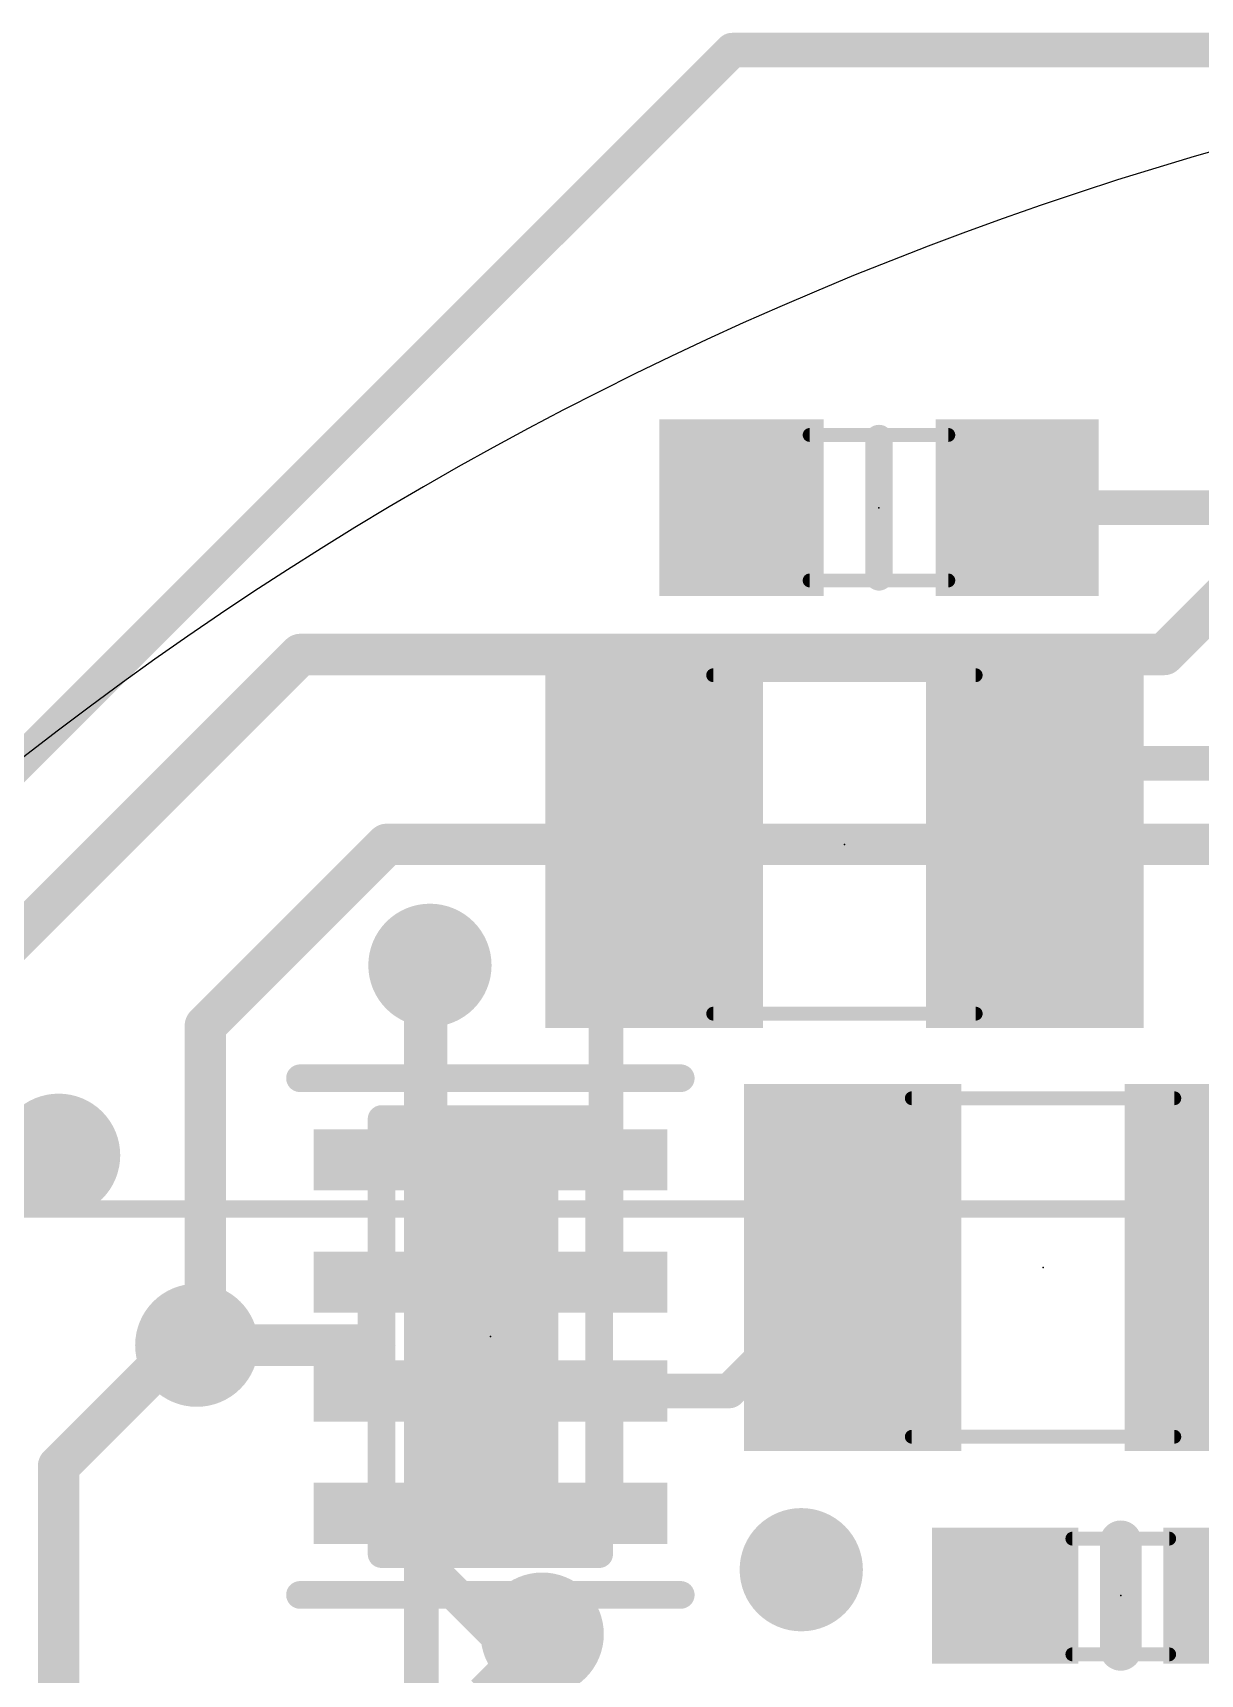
# Model space of a CAD drawing. Extents: x -59 to 59, y -28 to 22.
# Drawn here: x 16.56 to 25.14, y 7.99 to 20.07 of the extents above; entities that cross this region are included whole.
import ezdxf

# ---------------------------------------------------------------- set-up
doc = ezdxf.new("R2010")
doc.units = 0
for name, color, linetype in [('1', 12, 'CONTINUOUS'), ('16', 5, 'CONTINUOUS'), ('18', 110, 'CONTINUOUS'), ('20', 4, 'CONTINUOUS'), ('21', 40, 'CONTINUOUS'), ('22', 6, 'CONTINUOUS'), ('23', 53, 'CONTINUOUS'), ('51', 253, 'CONTINUOUS')]:
    doc.layers.add(name, color=color, linetype=linetype)

# ---------------------------------------------------------------- blocks, each defined once
blk = doc.blocks.new('RECT')
blk.add_solid([(-0.5, -0.5), (0.5, -0.5), (-0.5, 0.5), (0.5, 0.5)])
blk = doc.blocks.new('ROUNDV')
at = {"const_width": 0.5}
blk.add_lwpolyline([(0, -0.25, 1), (0, 0.25, 1), (0, -0.25)], format="xyb", dxfattribs=at)

msp = doc.modelspace()

# ---------------------------------------------------------------- linework, layer by layer
at = {"layer": '1'}
for points, const_width in [([(12.1506, 10.3886), (21.701, 19.939)], 0.254), ([(21.701, 19.939), (58.912, 19.939)], 0.254), ([(23.7965, 16.5735), (25.7095, 16.5735)], 0.254), ([(23.9265, 14.097), (24.5225, 14.693)], 0.254), ([(24.5225, 14.693), (26.529, 14.693)], 0.254), ([(21.5725, 13.651), (21.1265, 14.097)], 0.254), ([(20.773, 12.8515), (21.5725, 13.651)], 0.254), ([(19.4785, 13.208), (19.4785, 12.183)], 0.254), ([(20.773, 11.7775), (20.773, 12.8515)], 0.254), ([(19.4785, 12.183), (19.073, 11.7775)], 0.254), ([(20.773, 11.7775), (20.773, 10.8775)], 0.254), ([(21.679, 10.0775), (22.587, 10.9855)], 0.254), ([(19.073, 10.8775), (19.073, 10.414)], 0.254), ([(17.764, 10.414), (19.073, 10.414)], 0.3048), ([(19.073, 10.414), (19.073, 10.0775)], 0.254), ([(20.773, 10.0775), (20.773, 9.1775)], 0.254), ([(20.773, 10.0775), (21.679, 10.0775)], 0.254), ([(19.9614, 8.2891), (19.073, 9.1775)], 0.254), ([(20.304, 8.2891), (19.9614, 8.2891)], 0.254)]:
    msp.add_lwpolyline(points, dxfattribs=dict(at, const_width=const_width))
for points, const_width in [([(21.701, 20.0025, 1), (21.701, 19.8755)], 0.127), ([(21.7459, 19.8941, 1), (21.6561, 19.9839)], 0.127), ([(23.7965, 16.637, 1), (23.7965, 16.51)], 0.127), ([(24.5225, 14.7565, 1), (24.5225, 14.6295)], 0.127), ([(24.5674, 14.6481, 1), (24.4776, 14.7379)], 0.127), ([(21.1714, 14.1419, 1), (21.0816, 14.0521)], 0.127), ([(23.8816, 14.1419, 1), (23.9714, 14.0521)], 0.127), ([(21.6174, 13.6061, 1), (21.5276, 13.6959)], 0.127), ([(21.5276, 13.6061, 1), (21.6174, 13.6959)], 0.127), ([(19.542, 13.208, 1), (19.415, 13.208)], 0.127), ([(20.8365, 12.8515, 1), (20.7095, 12.8515)], 0.127), ([(20.7281, 12.8964, 1), (20.8179, 12.8066)], 0.127), ([(19.415, 12.183, 1), (19.542, 12.183)], 0.127), ([(19.5234, 12.1381, 1), (19.4336, 12.2279)], 0.127), ([(19.0281, 11.8224, 1), (19.1179, 11.7326)], 0.127), ([(20.8365, 11.7775, 1), (20.7095, 11.7775)], 0.127), ([(20.7095, 11.7775, 1), (20.8365, 11.7775)], 0.127), ([(22.6319, 10.9406, 1), (22.5421, 11.0304)], 0.127), ([(19.1365, 10.8775, 1), (19.0095, 10.8775)], 0.127), ([(20.7095, 10.8775, 1), (20.8365, 10.8775)], 0.127), ([(17.764, 10.4902, 1), (17.764, 10.3378)], 0.1524), ([(19.1365, 10.414, 1), (19.0095, 10.414)], 0.127), ([(19.073, 10.3378, 1), (19.073, 10.4902)], 0.1524), ([(19.0095, 10.414, 1), (19.1365, 10.414)], 0.127), ([(19.0095, 10.0775, 1), (19.1365, 10.0775)], 0.127), ([(20.8365, 10.0775, 1), (20.7095, 10.0775)], 0.127), ([(20.773, 10.141, 1), (20.773, 10.014)], 0.127), ([(21.6341, 10.1224, 1), (21.7239, 10.0326)], 0.127), ([(21.679, 10.014, 1), (21.679, 10.141)], 0.127), ([(19.1179, 9.2224, 1), (19.0281, 9.1326)], 0.127), ([(20.7095, 9.1775, 1), (20.8365, 9.1775)], 0.127), ([(19.9614, 8.3526, 1), (19.9614, 8.2256)], 0.127), ([(19.9165, 8.2442, 1), (20.0063, 8.334)], 0.127), ([(20.304, 8.2256, 1), (20.304, 8.3526)], 0.127)]:
    msp.add_lwpolyline(points, format="xyb", dxfattribs=dict(at, const_width=const_width))
at = {"layer": '16'}
for points, const_width in [([(6.461, 4.699), (21.701, 19.939)], 0.254), ([(21.701, 19.939), (58.912, 19.939)], 0.254), ([(24.876, 15.494), (28.051, 18.669)], 0.3048), ([(15.478, 12.446), (18.526, 15.494)], 0.3048), ([(18.526, 15.494), (24.876, 15.494)], 0.3048), ([(17.8275, 12.7635), (19.161, 14.097)], 0.3048), ([(19.161, 14.097), (26.273, 14.097)], 0.3048), ([(19.415, 13.208), (19.415, 0.6985)], 0.254), ([(19.4785, 13.208), (19.415, 13.208)], 0.254), ([(19.4785, 13.208), (19.4785, 13.208)], 0.254), ([(17.8275, 10.6045), (17.8275, 12.7635)], 0.3048), ([(17.637, 10.414), (17.8275, 10.6045)], 0.3048), ([(16.748, 9.525), (17.637, 10.414)], 0.3048), ([(17.637, 10.414), (17.764, 10.414)], 0.3048), ([(16.748, -2.4356), (16.748, 9.525)], 0.3048), ([(19.8722, 7.8573), (20.304, 8.2891)], 0.254)]:
    msp.add_lwpolyline(points, dxfattribs=dict(at, const_width=const_width))
for points, const_width in [([(21.701, 20.0025, 1), (21.701, 19.8755)], 0.127), ([(21.7459, 19.8941, 1), (21.6561, 19.9839)], 0.127), ([(18.526, 15.5702, 1), (18.526, 15.4178)], 0.1524), ([(18.5799, 15.4401, 1), (18.4721, 15.5479)], 0.1524), ([(24.8221, 15.5479, 1), (24.9299, 15.4401)], 0.1524), ([(24.876, 15.4178, 1), (24.876, 15.5702)], 0.1524), ([(19.161, 14.1732, 1), (19.161, 14.0208)], 0.1524), ([(19.2149, 14.0431, 1), (19.1071, 14.1509)], 0.1524), ([(19.4785, 13.208, 1), (19.3515, 13.208)], 0.127), ([(19.415, 13.2715, 1), (19.415, 13.1445)], 0.127), ([(19.4336, 13.2529, 1), (19.5234, 13.1631)], 0.127), ([(19.5234, 13.1631, 1), (19.4336, 13.2529)], 0.127), ([(19.4785, 13.1445, 1), (19.4785, 13.2715)], 0.127), ([(17.9037, 12.7635, 1), (17.7513, 12.7635)], 0.1524), ([(17.7736, 12.8174, 1), (17.8814, 12.7096)], 0.1524), ([(17.8814, 10.5506, 1), (17.7736, 10.6584)], 0.1524), ([(17.7513, 10.6045, 1), (17.9037, 10.6045)], 0.1524), ([(17.637, 10.4902, 1), (17.637, 10.3378)], 0.1524), ([(17.5831, 10.4679, 1), (17.6909, 10.3601)], 0.1524), ([(17.6909, 10.3601, 1), (17.5831, 10.4679)], 0.1524), ([(17.764, 10.3378, 1), (17.764, 10.4902)], 0.1524), ([(16.8242, 9.525, 1), (16.6718, 9.525)], 0.1524), ([(16.6941, 9.5789, 1), (16.8019, 9.4711)], 0.1524), ([(20.3489, 8.2442, 1), (20.2591, 8.334)], 0.127)]:
    msp.add_lwpolyline(points, format="xyb", dxfattribs=dict(at, const_width=const_width))
at = {"layer": '20'}
msp.add_arc((32.3409, -5.5621), 25.7577, 100.3829, 142.3829, dxfattribs=at)
at = {"layer": '21'}
for points, const_width in [([(22.7805, 16.0655), (22.7805, 17.0815)], 0.2032), ([(18.523, 12.3775), (21.323, 12.3775)], 0.2032), ([(24.5585, 8.1725), (24.5585, 8.9725)], 0.3048), ([(21.323, 8.5775), (18.523, 8.5775)], 0.2032)]:
    msp.add_lwpolyline(points, dxfattribs=dict(at, const_width=const_width))
for points, const_width in [([(22.8313, 17.0815, 1), (22.7297, 17.0815)], 0.1016), ([(22.7297, 16.0655, 1), (22.8313, 16.0655)], 0.1016), ([(18.523, 12.4283, 1), (18.523, 12.3267)], 0.1016), ([(21.323, 12.3267, 1), (21.323, 12.4283)], 0.1016), ([(24.6347, 8.9725, 1), (24.4823, 8.9725)], 0.1524), ([(18.523, 8.6283, 1), (18.523, 8.5267)], 0.1016), ([(21.323, 8.5267, 1), (21.323, 8.6283)], 0.1016), ([(24.4823, 8.1725, 1), (24.6347, 8.1725)], 0.1524)]:
    msp.add_lwpolyline(points, format="xyb", dxfattribs=dict(at, const_width=const_width))
at = {"layer": '22', "const_width": 0.127}
msp.add_lwpolyline([(47.5575, 11.416), (16.0375, 11.416)], dxfattribs=at)
at = {"layer": '23'}
for p in [(22.7805, 16.5735), (22.5265, 14.097), (23.987, 10.9855), (19.923, 10.4775), (24.5585, 8.5725)]:
    msp.add_point(p, dxfattribs=at)
at = {"layer": '51'}
for points, const_width in [([(23.2905, 17.1085), (22.2705, 17.1085)], 0.1016), ([(23.2905, 16.0385), (22.2705, 16.0385)], 0.1016), ([(21.5613, 15.3416), (23.4917, 15.3416)], 0.1016), ([(21.5613, 12.8524), (23.4917, 12.8524)], 0.1016), ([(23.0218, 12.2301), (24.9522, 12.2301)], 0.1016), ([(19.123, 8.8775), (19.123, 12.0775)], 0.2032), ([(19.123, 12.0775), (20.723, 12.0775)], 0.2032), ([(20.723, 12.0775), (20.723, 8.8775)], 0.2032), ([(23.0218, 9.7409), (24.9522, 9.7409)], 0.1016), ([(20.723, 8.8775), (19.123, 8.8775)], 0.2032), ([(24.9145, 8.9915), (24.2025, 8.9915)], 0.1016), ([(24.9145, 8.1405), (24.2025, 8.1405)], 0.1016)]:
    msp.add_lwpolyline(points, dxfattribs=dict(at, const_width=const_width))
for points, const_width in [([(22.2705, 17.1339, 1), (22.2705, 17.0831)], 0.0508), ([(23.2905, 17.0831, 1), (23.2905, 17.1339)], 0.0508), ([(22.2705, 16.0639, 1), (22.2705, 16.0131)], 0.0508), ([(23.2905, 16.0131, 1), (23.2905, 16.0639)], 0.0508), ([(21.5613, 15.367, 1), (21.5613, 15.3162)], 0.0508), ([(23.4917, 15.3162, 1), (23.4917, 15.367)], 0.0508), ([(21.5613, 12.8778, 1), (21.5613, 12.827)], 0.0508), ([(23.4917, 12.827, 1), (23.4917, 12.8778)], 0.0508), ([(23.0218, 12.2555, 1), (23.0218, 12.2047)], 0.0508), ([(24.9522, 12.2047, 1), (24.9522, 12.2555)], 0.0508), ([(19.1738, 12.0775, 1), (19.0722, 12.0775)], 0.1016), ([(19.123, 12.1283, 1), (19.123, 12.0267)], 0.1016), ([(20.7738, 12.0775, 1), (20.6722, 12.0775)], 0.1016), ([(20.723, 12.0267, 1), (20.723, 12.1283)], 0.1016), ([(23.0218, 9.7663, 1), (23.0218, 9.7155)], 0.0508), ([(24.9522, 9.7155, 1), (24.9522, 9.7663)], 0.0508), ([(19.123, 8.9283, 1), (19.123, 8.8267)], 0.1016), ([(20.723, 8.8267, 1), (20.723, 8.9283)], 0.1016), ([(24.2025, 9.0169, 1), (24.2025, 8.9661)], 0.0508), ([(24.9145, 8.9661, 1), (24.9145, 9.0169)], 0.0508), ([(19.0722, 8.8775, 1), (19.1738, 8.8775)], 0.1016), ([(20.6722, 8.8775, 1), (20.7738, 8.8775)], 0.1016), ([(24.2025, 8.1659, 1), (24.2025, 8.1151)], 0.0508), ([(24.9145, 8.1151, 1), (24.9145, 8.1659)], 0.0508)]:
    msp.add_lwpolyline(points, format="xyb", dxfattribs=dict(at, const_width=const_width))

# ---------------------------------------------------------------- block references
at = {"layer": '1'}
for p, xscale, yscale, rotation in [((21.7645, 16.5735), 1.2, 1.3, 180), ((23.7965, 16.5735), 1.2, 1.3, 180), ((19.073, 11.7775), 0.45, 0.9, 90), ((20.773, 11.7775), 0.45, 0.9, 90), ((19.073, 10.8775), 0.45, 0.9, 90), ((20.773, 10.8775), 0.45, 0.9, 90), ((19.073, 10.0775), 0.45, 0.9, 90), ((20.773, 10.0775), 0.45, 0.9, 90), ((19.073, 9.1775), 0.45, 0.9, 90), ((20.773, 9.1775), 0.45, 0.9, 90)]:
    msp.add_blockref('RECT', p, dxfattribs=dict(at, xscale=xscale, yscale=yscale, rotation=rotation))
at = {"layer": '1', "xscale": 1.6, "yscale": 2.7}
for p in [(21.1265, 14.097), (23.9265, 14.097), (22.587, 10.9855), (25.387, 10.9855)]:
    msp.add_blockref('RECT', p, dxfattribs=at)
at = {"layer": '1', "xscale": 1.075, "rotation": 180}
for p in [(23.7085, 8.5725), (25.4085, 8.5725)]:
    msp.add_blockref('RECT', p, dxfattribs=at)
at = {"layer": '18', "xscale": 0.9064, "yscale": 0.9064}
for p in [(19.4785, 13.208), (19.4785, 13.208), (16.748, 11.811), (16.748, 11.811), (17.764, 10.414), (17.764, 10.414), (22.209, 8.763), (22.209, 8.763), (20.304, 8.2891), (20.304, 8.2891)]:
    msp.add_blockref('ROUNDV', p, dxfattribs=at)
at = {"layer": '51', "rotation": 180}
for p, xscale, yscale in [((22.0773, 16.5735), 0.5936, 1.3), ((23.4889, 16.5735), 0.5832, 1.3), ((23.9783, 8.5674), 0.5001, 0.95), ((25.1467, 8.5674), 0.5001, 0.95)]:
    msp.add_blockref('RECT', p, dxfattribs=dict(at, xscale=xscale, yscale=yscale))
at = {"layer": '51', "xscale": 0.7501, "yscale": 2.5999}
for p in [(21.1998, 14.1016), (23.8533, 14.0925), (22.6603, 10.9901), (25.3138, 10.9809)]:
    msp.add_blockref('RECT', p, dxfattribs=at)
at = {"layer": '51', "xscale": 3.1, "rotation": 90}
msp.add_blockref('RECT', (19.923, 10.4775), dxfattribs=at)

doc.saveas('drawing.dxf')
